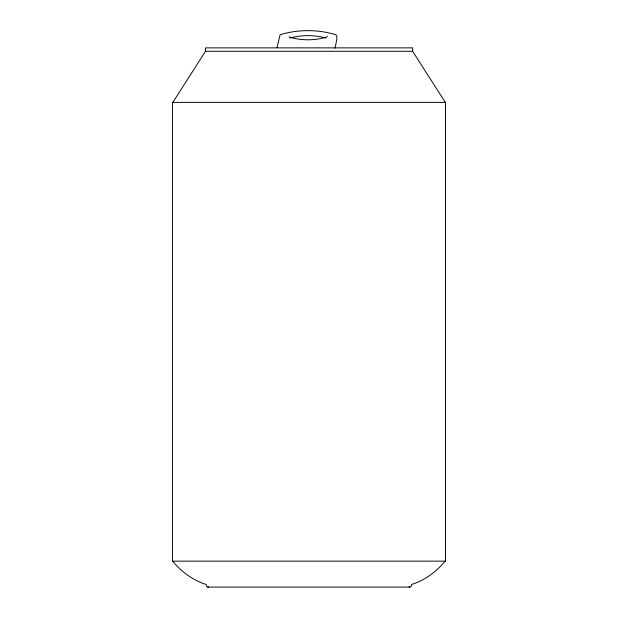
<?xml version="1.0" encoding="UTF-8"?>
<svg xmlns="http://www.w3.org/2000/svg" width="618" height="618" viewBox="0 0 618 618"><rect width="100%" height="100%" fill="white"/><g stroke="black" fill="none" stroke-linecap="round" stroke-linejoin="round"><path stroke-width="0.93" d="M335.072 48.142L336.841 39.266L336.841 36.122L335.86 34.77C318.146 29.262 297.806 29.262 280.093 34.77L276.941 47.872M172.839 102.372L205.508 51.279L205.508 47.872L412.631 47.872L412.631 51.279L445.3 102.372M327.355 36.122L326.69 37.026C314.801 40.718 301.151 40.718 289.263 37.026L289.046 36.725M445.115 561.144C436.37 571.758 424.836 580.317 411.634 584.458L411.194 586.482L409.973 587.1L207.772 587.1L206.559 586.482L206.111 584.458C192.909 580.317 181.383 571.758 172.631 561.144M208.637 586.814L207.772 587.1M290.02 38.03C301.569 34.832 314.508 34.801 326.049 38.077M205.508 51.279L412.631 51.279M409.973 587.1L409.108 586.814M445.493 102.372L172.507 102.372L172.507 561.144L445.493 561.144L445.493 102.372"/></g></svg>
